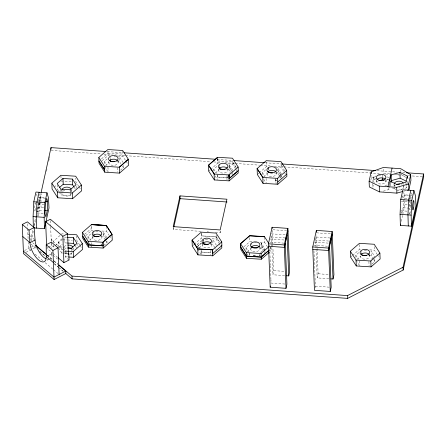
<?xml version="1.0" encoding="UTF-8"?>
<svg xmlns="http://www.w3.org/2000/svg" width="446" height="446" viewBox="0 0 446 446"><rect width="100%" height="100%" fill="white"/><g stroke="black" fill="none" stroke-linecap="round" stroke-linejoin="round"><path stroke-width="0.33" stroke-dasharray="2.23 1.67" d="M37.982 216.355L39.337 210.205L39.766 200.89L38.835 197.729L46.083 198.236M401.59 213.26L400.848 210.729L400.909 209.397M401.907 213.277L403.128 207.741L403.558 198.425L402.627 195.264L408.558 195.683M372.75 181.589L373.625 177.268L375.811 176.616M372.828 187.242L373.453 184.153M383.259 191.156L388.906 189.505L390.155 183.334L390.066 181.098M38.027 201.414L38.835 197.729M30.612 240.21L32.993 229.4M33.957 225.224L35.719 217.208M37.336 209.865L38.796 203.041M38.947 202.361L40.881 193.575M31.175 240.974L33.405 230.838M34.448 226.105L35.635 220.698M37.425 212.591L39.504 203.125M39.655 202.451L41.589 193.664M46.501 171.359L46.947 169.335M48.731 161.223L49.177 159.194M49.328 158.52L49.774 156.49M200.945 231.379L173.321 229.428L173.762 227.421M215.451 232.411L220.285 232.751L220.876 230.075M284.609 275.6L272.919 274.775L273.833 270.633L272.913 247.731M314.982 287.96L315.372 286.187L313.923 250.1M328.886 278.733L317.195 277.903L318.11 273.766L316.548 234.903M370.804 180.312L371.39 177.647L371.301 175.406M401.952 198.336L402.627 195.264M401.261 221.389L402.582 215.379M402.727 214.71L404.935 204.692L404.7 200.745M409.177 201.971L409.584 200.126M409.723 199.513L410.532 195.822L411.463 198.988L403.558 198.425M409.818 213.835L410.359 211.376M375.9 178.874L373.954 179.443L377.199 178.495M389.079 185.469L389.352 184.243M390.133 186.155L390.813 183.089M397.419 190.409L406.2 187.922L407.014 184.248M407.153 183.635L407.505 180.513M54.094 187.203L56.614 185.006M58.51 190.988L57.417 189.294L58.387 188.452M101.471 158.887L108.06 153.195M102.101 160.711L108.149 155.437L109.493 155.526M104.414 163.682L104.325 161.435L107.703 158.492M58.872 191.551L61.052 194.935L70.479 195.532L71.444 194.69M105.496 165.628L109.354 162.266M120.487 170.182L123.386 167.663L123.269 164.869M53.481 242.512L53.425 241.23L61.894 233.855L65.25 234.066M58.365 247.235L58.158 242.1L62.986 237.891M51.68 242.228L51.808 245.434L53.659 247.006L54.657 246.136M55.153 245.707L62.128 239.63M58.872 247.452L62.25 244.508M84.612 234.301L91.686 228.157L91.575 225.726M85.749 235.65L91.798 230.381L93.142 230.465M88.057 238.894L87.957 236.374L91.341 233.431M69.431 253.98L71.455 254.108L72.419 253.267M89.607 240.149L93.47 236.787M102.089 244.018L101.108 244.854L101.041 243.17M103.639 245.545L107.018 242.602L106.928 240.366M217.665 158.542L217.76 160.967L217.743 158.469M208.661 171.108L210.172 169.792M210.679 169.352L217.737 163.203L219.75 163.331M213.851 171.069L213.773 169.179L217.637 165.817M215.424 172.953L219.287 169.591M229.389 173.332L230.353 172.49M217.536 174.832L217.637 177.084L226.925 177.659L227.889 176.817M217.637 177.084L227.064 177.681L228.029 176.839M257.336 174.486L258.847 173.171M259.355 172.73L266.413 166.581L268.425 166.709M262.532 174.509L262.454 172.619L265.833 169.675M263.625 176.822L267.488 173.455M219.766 242.234L216.21 236.715L201.313 235.889L216.031 236.82L219.588 242.34M192.276 246.036L193.787 244.72M194.289 244.28L201.352 238.131L202.696 238.214M198.743 248.048L197.617 246.376L197.522 244.129L201.386 240.762M201.48 243.009L197.617 246.376L201.324 243.159M278.544 176.281L280.958 174.18M276.71 180.145L275.667 181.054L276.704 180.217M280.082 177.274L281.532 176.014M199.211 247.887L203.075 244.52M276.202 183.473L277.167 182.631M243.85 246.839L249.905 241.565L251.918 241.693M246.097 250.072L245.997 247.552L249.86 244.191M247.162 251.745L251.511 247.965M260.587 252.536L264.935 248.751L261.222 243.109M259.148 256.032L260.196 255.201M350.584 257.119L352.095 255.803M352.602 255.363L359.66 249.214L361.004 249.297M355.925 257.459L355.836 255.212L359.214 252.269M357.001 259.405L360.864 256.043M371.312 259.343L372.756 258.083M373.241 257.66L374.69 256.4L371.055 250.758L371.256 255.798L373.436 259.182M371.992 263.96L374.891 261.434L374.802 259.204M24.508 250.563L35.15 245.133L35.245 247.558L36.299 248.455M25.946 252.302L35.245 247.558M63.717 250.474L51.19 239.859L51.574 239.658L53.425 241.23M47.828 247.469L46.691 248.048L52.433 252.915M48.397 247.179L51.808 245.434M47.371 255.887L51.351 253.858L51.379 251.126M46.278 256.506L51.396 253.891L52.411 254.755M46.986 260.286L48.692 259.416M371.39 177.647L375.889 176.031M378.431 175.863L381.085 175.088M378.219 181.02L373.826 182.303L373.625 177.268M384.937 185.569L387.451 184.834M403.546 191.256L405.542 190.698M108.027 153.173L122.795 154.104M217.76 160.967L232.606 161.826L236.168 167.35M117.549 156.033L122.918 156.368L125.766 160.789M114.159 156.646L115.508 156.73M227.806 163.838L232.505 164.134L235.354 168.549M275.812 167.172L281.181 167.512L284.03 171.927M232.767 170.389L229.004 164.741L229.199 169.764L231.379 173.148M232.494 172.067L229.093 166.982L232.355 172.05M116.384 161.809L119.751 162.021L120.838 163.71M226.507 169.591L229.199 169.764M274.513 172.998L277.88 173.21L280.06 176.594M61.152 181.054L71.226 181.689M101.866 231.017L106.566 231.312L109.058 235.176M95.773 231.457L98.466 231.625M212.09 238.811L216.12 239.062L218.612 242.931M259.973 242.2L264.673 242.496L267.516 246.917M205.377 239.195L208.739 239.407M369.728 249.849L374.428 250.145L376.92 254.014M254.482 242.674L256.506 242.802M364.321 250.334L367.013 250.507M106.828 237.567L103.182 231.926L103.282 234.172L106.555 239.246M203.409 241.325L203.343 239.641M265.024 250.998L261.311 245.35L264.941 250.986M100.69 236.787L103.383 236.96L105.563 240.344M210.289 244.525L212.987 244.698L215.167 248.082M259.399 248.009L261.417 248.138L263.965 252.085M368.563 255.625L371.256 255.798M66.644 237.222L63.951 237.049L64.029 238.978M62.797 239.675L66.828 239.931M67.497 239.97L72.196 240.266M66.878 242.998L64.185 242.83L64.057 239.619M201.157 249.771L201.246 252.012L210.696 252.592L201.246 252.012L199.067 248.628M253.138 255.653L257.141 255.909M253.166 255.664L256.534 255.876M58.158 242.1L61.793 247.736L67.179 248.076M69.035 260.04L65.188 256.779L64.96 251.003L67.731 251.176M58.393 247.876L62.022 253.518L64.046 253.64M64.72 253.685L68.756 253.941M65.188 256.779L67.965 256.957M107.308 151.601L122.6 152.683M217.135 159.373L232.427 160.454M265.097 162.768L281.783 163.95M377.015 170.684L397.174 172.111M402.732 172.507L405.514 172.702M389.62 173.684L383.599 173.254L383.415 168.655M396.979 174.202L398.986 174.341M51.112 150.408L101.164 153.948M103.94 154.149L112.286 154.734M115.062 154.935L124.796 155.621M125.493 155.671L210.991 161.72M213.773 161.92L221.417 162.461M224.895 162.706L234.624 163.392M235.321 163.442L259.65 165.165M260.347 165.215L270.075 165.901M274.251 166.196L283.282 166.837M283.979 166.888L379.212 173.622M385.467 174.068L389.637 174.364M394.504 174.704L403.541 175.345M408.408 175.691L422.312 176.672M403.613 192.315L404.349 194.824L408.96 195.153M409.618 195.197L412.255 195.387M401.272 201.414L407.204 201.832M404.935 204.692L412.182 205.205M403.128 207.741L410.376 208.254M400.848 210.729L407.438 211.192M38.027 197.11L45.169 197.611M39.766 200.89L43.719 201.168M38.144 203.922L45.392 204.435M43.725 207.602L37.927 207.189L37.854 205.84M39.337 210.205L43.29 210.484M36.193 211.616L38.088 211.755M272.874 229.735L286.627 230.71M316.465 232.823L330.904 233.843M37.057 213.188L43.647 213.656M271.279 233.827L285.713 234.852M316.242 237.01L329.99 237.986M207.161 231.82L208.544 231.92M271.279 236.982L285.033 237.958M314.87 240.071L328.618 241.041M270.137 239.006L284.576 240.026M314.413 242.139L328.167 243.109M270.142 242.161L283.89 243.131M313.728 245.244L327.481 246.22M273.833 270.633L284.147 271.363M318.11 273.766L329.109 274.541M284.849 284.03L271.096 283.054L270.956 279.586M315.372 286.187L329.811 287.207M386.927 179.058L390.044 180.541M384.497 180.636L390.155 183.334M386.983 176.806L388.84 177.714M387.072 179.047L388.31 179.654M392.469 187.978L395.563 189.494M405.665 177.291L400.993 174.486L400.764 168.711M406.25 177.642L408.586 179.041M64.96 251.003L67.842 253.445M64.241 250.92L67.374 253.573M52.951 253.356L57.651 257.342M27.903 233.983L29.43 235.276M29.943 235.711L35.039 240.026M52.923 255.19L57.506 259.076M32.569 242.669L35.195 244.899M47.287 255.151L53.598 260.497M54.122 260.943L57.807 264.065M47.293 255.43L53.626 260.798M54.156 261.245L57.852 264.378M39.471 251.137L45.275 256.065M54.25 263.67L59.006 267.7M31.103 244.124L36.36 248.584M40.04 251.7L45.297 256.16M54.239 263.731L58.967 267.745M31.042 250.697L28.488 248.534L28.237 242.295M35.123 254.159L43.006 260.843M45.118 262.633L52.985 269.3M53.498 269.73L58.092 273.627M377.277 254.566L379.055 257.325M373.804 259.745L374.891 261.434M355.836 255.212L358.378 259.159M356.036 260.247L359.309 265.325M284.687 170.785L281.091 165.26L281.086 164.05L281.181 167.512M284.386 172.485L285.451 174.141M281.443 173.762L277.808 168.12L277.897 170.372L281.17 175.445M281.036 175.495L277.769 170.417L277.88 173.21M280.423 177.157L281.515 178.852M262.454 172.619L264.996 176.566M263.748 179.353L265.928 182.737M235.973 167.412L232.416 161.887L232.505 164.134M235.711 169.106L236.776 170.762M231.742 173.711L232.834 175.406M270.304 249.253L270.131 246.705M269.652 250.228L270.365 251.332L270.181 246.761M213.773 169.179L216.316 173.132M215.067 175.908L217.247 179.292M264.327 252.648L265.052 253.78M245.997 247.552L248.901 252.068M246.922 253.718L248.015 255.407M218.964 243.483L220.391 245.69M216.416 245.3L212.781 239.658L212.987 244.698M215.53 248.645L216.617 250.334M197.522 244.129L200.07 248.076M197.762 249.147L201.035 254.226M126.123 161.34L127.545 163.548M123.18 162.623L119.55 156.986L119.751 162.021M122.293 165.968L123.386 167.663M104.325 161.435L106.867 165.382M104.526 166.47L107.798 171.548M78.769 186.4L75.926 181.985L75.77 178.132M79.126 186.952L80.904 189.717M109.415 235.728L111.545 239.045M74.092 187.097L75.184 188.792M105.925 240.907L107.018 242.602M87.957 236.374L90.505 240.322M89.25 243.103L89.975 244.23M90.343 244.793L91.43 246.487M79.739 244.982L76.896 240.561L76.712 236.073M80.096 245.534L81.518 247.742M75.43 246.242L76.517 247.937M411.519 192.878L412.071 194.757M409.127 212.552L409.679 214.454M39.638 194.155L40.558 197.288L41.088 207.418M36.477 193.926L37.397 197.065M37.431 214.454L37.798 215.719M404.349 194.824L404.661 200.087M103.271 234.167L103.383 236.96M405.994 182.788L406.2 187.922M403.569 185.28L403.636 186.952M394.035 184.404L394.102 186.077M389.815 182.275L389.971 186.127M388.834 187.615L388.906 189.505M386.019 179.626L386.063 180.803M382.651 174.681L382.512 177.218M376.43 179.928L376.48 181.104M373.871 177.168L373.954 179.443M372.377 183.44L372.527 187.214M374.289 246.688L374.428 250.145M369.734 254.108L369.806 255.926M368.898 261.445L369.076 265.922M361.673 251.288L361.717 252.408M359.47 244.547L359.66 249.214M359.465 260.854L359.649 265.331M315.578 237.657L317.195 277.903M281.404 176.059L281.448 177.174M276.526 171.47L276.598 173.288M275.65 178.807L275.74 181.059M275.578 178.801L275.695 183.267M272.216 230.381L272.774 244.263M272.801 244.954L272.885 247.039M271.363 235.912L271.698 244.241M271.726 244.932L271.809 247.017M271.837 247.708L272.919 274.775M268.38 167.523L268.414 169.826L268.319 167.579M268.252 167.573L268.353 170.093M266.97 172.379L267.015 173.589M266.229 162.004L266.413 166.581M269.562 244.887L269.813 251.131M269.841 251.828L270.371 265.013M270.399 265.704L270.928 278.889M266.089 178.261L266.268 182.67M264.461 237.272L264.673 242.496M264.963 251.544L265.008 252.659M261.3 243.115L261.389 245.356M261.217 243.103L261.417 248.138M260.029 247.229L260.079 248.439M259.137 253.802L259.226 256.043M251.817 243.137L251.89 245.027M249.743 237.646L249.905 241.565M249.71 253.205L249.799 255.452M249.632 253.194L249.704 255.084M232.561 160.616L232.606 161.826M232.717 172.613L232.762 173.728M229.132 164.747L229.227 166.994M228.029 168.638L228.079 169.854M226.975 175.434L227.064 177.681M226.925 177.659L227.014 179.894M219.594 164.764L219.672 166.653M218.445 168.939L218.49 170.155M217.553 158.625L217.737 163.203M220.218 231.078L220.285 232.751M217.408 174.821L217.587 179.225M216.137 234.891L216.21 236.715M216.031 236.82L216.12 239.062M210.624 250.345L210.796 254.755M203.382 239.697L203.454 241.581M201.319 232.751L201.441 235.783M201.218 233.464L201.352 238.131M201.285 251.996L201.375 254.231M173.232 227.192L173.321 229.428M122.711 151.144L122.918 156.368M118.19 160.309L118.262 162.132M117.387 167.674L117.566 172.15M110.162 157.51L110.212 158.637M108.629 161.218L108.679 162.433M107.954 151.356L108.149 155.437M107.96 167.077L108.138 171.554M106.36 226.178L106.566 231.312M93.755 231.329L93.855 233.849M92.277 236.196L92.328 237.411M91.592 225.799L91.798 230.381M91.62 242.646L91.67 243.906M91.692 244.536L91.77 246.421M76.093 185.993L76.199 188.558M77.013 243.287L77.169 247.14M71.46 191.774L71.393 190.102A4.75 3.089 -2.3 0 1 70.535 191.903M73.155 249.721L73.088 248.048A4.75 3.089 -2.3 0 1 71.6 250.34M70.251 189.751L70.323 191.68M70.351 192.321L70.479 195.532M71.221 248.333L71.299 250.256M71.399 252.826L71.455 254.108M61.899 190.342L61.949 191.457M60.946 175.919L61.074 179.13M60.818 189.16L60.896 191.083M60.924 191.724L61.052 194.935M61.793 247.736L62.022 253.518M57.239 184.8L57.417 189.294M53.581 245.083L53.659 247.006M51.574 239.658L51.652 241.587M50.415 220.614L50.638 226.111M50.666 226.802L51.19 239.859M27.496 223.875L27.663 227.917M27.685 228.592L28.126 239.524M51.346 243.516L51.368 248.361M403.435 186.082A4.75 3.089 -2.3 0 1 402.225 189.193A4.75 3.089 -2.3 0 1 397.481 190.057M395.786 189.483A4.75 3.089 -2.3 0 1 394.236 187.788M394.359 186.261A4.75 3.089 -2.3 0 1 395.301 185.135M401.612 184.477A4.75 3.089 -2.3 0 1 401.997 184.661M403.496 183.858A4.75 3.089 -2.3 0 1 403.502 184.471M399.711 187.292A4.75 3.089 -2.3 0 1 399.259 187.348M395.028 186.261A4.75 3.089 -2.3 0 1 394.058 184.092M71.41 193.514A4.75 3.089 -2.3 0 1 66.058 196.084A4.75 3.089 -2.3 0 1 62.039 192.823M62.875 191.328A4.75 3.089 -2.3 0 1 65.4 190.08M69.866 190.604A4.75 3.089 -2.3 0 1 71.165 191.763M62.1 191.211A4.75 3.089 -2.3 0 1 61.922 190.029M72.341 252.642A4.75 3.089 -2.3 0 1 69.81 253.891M67.519 254.014A4.75 3.089 -2.3 0 1 64.046 252.207M64.09 249.844A4.75 3.089 -2.3 0 1 67.524 247.948M72.464 249.214A4.75 3.089 -2.3 0 1 72.999 249.972M67.407 251.221A4.75 3.089 -2.3 0 1 64.112 249.671M64.196 246.761A4.75 3.089 -2.3 0 1 66.984 245.239M410.76 201.402A4.75 0.608 -86 0 1 410.32 208.315A4.75 0.608 -86 0 1 409.445 208.159A4.75 0.608 -86 0 1 410.002 201.263M35.853 202.941A4.75 0.608 -86 0 1 35.925 204.759M35.697 208.377A4.75 0.608 -86 0 1 35 211.476A4.75 0.608 -86 0 1 34.548 209.665M34.565 207.914A4.75 0.608 -86 0 1 35.128 203.03M38.986 202.919A4.75 0.608 -86 0 1 38.657 210.033A4.75 0.608 -86 0 1 37.72 210.122A4.75 0.608 -86 0 1 38.362 202.98M48.664 259.31A13.586 5.96 63 0 1 47.321 259.282M51.351 253.858A13.586 5.96 63 0 1 50.253 258.373M369.45 254.789A4.795 3.122 -2.3 0 1 365.313 259.187A4.795 3.122 -2.3 0 1 360.39 255.363M211.582 244.174A4.795 3.122 -2.3 0 1 206.715 248.009A4.795 3.122 -2.3 0 1 202.261 244.174M227.873 169.001A4.795 3.122 -2.3 0 1 223.574 173.109A4.795 3.122 -2.3 0 1 218.562 169.58M117.906 160.995A4.795 3.122 -2.3 0 1 113.769 165.388A4.795 3.122 -2.3 0 1 108.846 161.569M101.705 236.257A4.795 3.122 -2.3 0 1 97.178 240.377A4.795 3.122 -2.3 0 1 92.495 236.547M259.723 247.301A4.795 3.122 -2.3 0 1 255.814 251.683A4.795 3.122 -2.3 0 1 250.563 248.171M385.862 179.95A4.795 3.122 -2.3 0 1 381.096 184.075A4.795 3.122 -2.3 0 1 376.792 179.944M276.241 172.15A4.795 3.122 -2.3 0 1 272.105 176.549A4.795 3.122 -2.3 0 1 267.182 172.725M63.226 271.279L59.53 268.146L63.176 271.307"/><path stroke-width="0.67" d="M33.35 227.226L33.099 216.566L33.779 201.798L35.925 192.048L46.992 192.828L48.463 197.846L48.993 207.975L44.438 228.675L33.996 227.939M44.438 228.675L44.171 217.353L44.845 202.584L46.992 192.828M47.248 210.763L47.672 201.447L46.746 198.286L45.392 204.435L44.962 213.751L45.893 216.912L47.248 210.763L44.611 210.579M400.056 214.331L400.731 199.563L402.877 189.806L413.944 190.593L415.416 195.61L416.001 205.478L411.446 226.178L400.374 225.397L400.056 214.331L411.123 215.111L411.446 226.178M411.123 215.111L411.797 200.343L413.944 190.593M39.086 192.271L36.94 202.021L36.265 216.789L36.527 228.118M41.183 192.226L51 147.62L105.914 151.506M179.978 195.889L173.21 226.635L220.173 229.958L226.942 199.211L179.978 195.889L180.089 198.676L173.907 226.752M285.267 243.232L286.912 284.174L285.998 288.317L270.187 287.196L268.442 243.828L272.093 227.265L287.904 228.38L289.644 271.748L288.735 275.89L286.672 275.745M270.187 287.196L270.449 286.014M285.998 288.317L284.258 244.949L287.904 228.38M287.999 230.805L284.353 247.374L268.542 246.253M329.544 246.365L331.188 287.308L330.274 291.45L314.463 290.329L312.718 246.961L316.37 230.398L332.181 231.513L333.92 274.881L333.011 279.023L330.949 278.878M330.274 291.45L328.535 248.082L332.181 231.513M332.276 233.938L328.63 250.507L312.819 249.386M402.883 191.44L396.89 193.124L379.496 191.891L369.338 186.963L369.11 181.188L371.161 171.872L383.365 167.479L400.764 168.711L410.694 174.67L410.922 180.446L408.87 189.762L407.538 190.135M387.964 186.729L392.062 168.092M408.87 189.762L408.642 183.986L410.694 174.67M400.374 225.397L400.67 224.059M410.783 190.37L408.636 200.12L407.962 214.888L408.285 225.955M65.278 273.091L72.113 278.884L347.64 298.38L403.162 270.042L403.05 267.254L423.588 173.979L406.211 172.753M403.162 270.042L423.7 176.772L423.588 173.979M391.12 174.865L389.765 180.987L397.191 184.633L405.972 182.146L407.326 176.019L399.906 172.379L391.12 174.865L391.354 180.641L390.947 182.481M51.847 183.183L60.924 175.278L75.692 176.209L81.384 185.045L81.618 190.821L72.536 198.726L57.768 197.795L52.076 188.959L51.847 183.183L57.54 192.02L57.768 197.795M62.981 178.472L57.188 183.518L60.818 189.16L70.251 189.751L76.043 184.705L72.408 179.069L62.981 178.472L63.215 184.248L59.351 187.615M98.8 157.444L107.876 149.538L122.683 150.486L128.376 159.322L128.615 165.204L119.534 173.109L104.765 172.178L99.073 163.342L98.8 157.444L104.492 166.28L104.765 172.178M57.54 192.02L72.308 192.951L81.384 185.045M119.266 167.211L128.342 159.306L119.299 167.228L104.492 166.28M82.449 232.422L91.525 224.516L106.293 225.447L112.024 234.373L112.258 240.149L103.182 248.054L88.414 247.123L82.722 238.287L82.633 236.04L88.325 244.876L103.076 245.807L88.325 244.876L82.594 236.057L82.449 232.422L88.141 241.258L88.414 247.123M67.731 251.176L73.278 251.527L82.354 243.622L76.662 234.786L67.262 234.195M68.656 256.996L73.512 257.303L82.588 249.398L82.354 243.622M88.141 241.258L102.948 242.273L112.024 234.373M208.427 165.226L217.503 157.321L232.461 158.191L238.153 167.027L238.303 170.662L229.222 178.567L228.887 174.994L229.121 180.875L214.353 179.944L208.661 171.108L208.427 165.226L214.119 174.063L214.353 179.944M217.693 157.26L208.617 165.165L214.309 174.001M214.119 174.063L229.077 174.932L238.153 167.027M229.11 178.562L238.108 170.723L238.197 172.97L229.121 180.875M257.102 168.605L266.217 160.694L280.986 161.625L286.678 170.461L286.873 176.348L277.797 184.254L263.029 183.323L257.336 174.486L257.102 168.605L262.794 177.441L263.029 183.323M192.036 240.154L201.291 232.143L216.059 233.074L221.757 241.91L221.902 245.551L212.826 253.456L212.625 249.81L197.729 248.991L192.036 240.154L192.276 246.036L197.968 254.872L212.736 255.803L221.813 247.898L221.723 245.657M262.794 177.441L277.602 178.367L286.678 170.461M286.823 174.102L277.746 182.007M221.757 241.91L212.675 249.816L197.907 248.885L192.215 240.048M269.356 252.213L261.289 259.238L246.521 258.306L240.823 249.47L240.589 243.588L249.665 235.683L264.433 236.614L268.704 243.243M240.589 243.588L240.768 247.391L246.46 256.227L261.228 257.158L268.793 250.568M264.467 236.776L249.699 235.845L240.617 243.75L246.309 252.587L261.083 253.518L268.643 246.933M268.721 250.44L261.2 256.996L246.426 256.065L240.812 247.346M350.344 251.237L359.42 243.332L374.194 244.263L379.886 253.099L380.12 258.981L371.044 266.886L356.276 265.955L350.584 257.119L350.344 251.237L356.036 260.074L356.276 265.955M356.036 260.074L370.81 261.005L379.886 253.099M58.905 265.275L65.768 271.09L65.869 273.515L54.094 279.53L23.471 253.568L22.3 224.466L27.418 221.857L34.113 227.532L35.083 240.065A13.586 5.96 63 0 0 45.854 258.769M35.083 240.065L29.921 242.641L29.001 230.147L34.113 227.532M46.607 245.963L45.631 221.656L50.359 219.242L67.586 233.843L68.416 254.46L68.801 254.259L67.842 253.445M46.278 256.506L46.222 244.748L51.34 242.133L58.041 247.814L59.112 274.491M68.801 254.259L69.035 260.04L63.917 262.649L62.858 236.257L67.586 233.843M54.094 279.53L52.923 250.423L58.041 247.814M65.768 271.09L53.994 277.1L23.37 251.143M58.855 264.952L72.001 276.096L347.529 295.592L403.05 267.254M379.474 180.652L382.612 179.732L383.872 180.335M391.354 180.641L400.134 178.155L406.323 181.193M369.11 181.188L379.262 186.116L396.661 187.342L408.642 183.986M114.36 161.681L110.324 161.424L110.257 159.752M225.158 169.508L219.772 169.168L219.694 167.283M272.495 172.87L268.453 172.613L268.403 171.353M63.215 184.248L72.642 184.845L73.729 186.534M106.332 225.537L91.564 224.606L106.299 225.553L111.985 234.284L102.909 242.189L103.059 245.824M98.666 236.664L93.955 236.363L93.877 234.479M203.554 244.101L208.271 244.397M257.381 247.881L251.99 247.541L251.94 246.281M366.545 255.497L361.829 255.201L361.762 253.529M67.318 237.266L73.378 237.646L77.013 243.287L71.221 248.333L67.853 248.121M67.552 243.042L73.612 243.421L75.067 245.679M123.988 152.783L215.747 159.278M233.821 160.554L264.406 162.718M281.783 163.95L375.627 170.589M400.731 199.563L411.797 200.343M180.089 198.676L227.053 201.999M45.693 201.308L47.672 201.447M33.779 201.798L44.845 202.584M33.099 216.566L44.171 217.353M268.442 243.828L284.258 244.949M312.718 246.961L328.535 248.082M45.631 221.656L62.858 236.257M22.3 224.466L29.001 230.147M46.222 244.748L52.923 250.423M58.175 257.782L63.917 262.649M35.725 245.345L46.763 254.705M35.674 245.584L46.763 254.978M22.785 236.592L29.966 242.674A13.586 5.96 63 0 0 38.512 259.879A13.586 5.96 63 0 0 46.233 256.467L53.408 262.549M257.141 168.599L262.833 177.441M98.984 161.101L104.665 169.92L98.951 161.078M407.326 176.019L407.404 177.948M399.906 172.379L400.134 178.155M396.661 187.342L396.89 193.124M382.54 177.843L382.612 179.732M379.262 186.116L379.496 191.891M371.161 171.872L371.228 173.639M370.81 261.005L371.044 266.886M347.529 295.592L347.64 298.38M331.367 238.08L333.011 279.023M330.586 238.761L330.681 241.186M330.129 240.834L330.224 243.26M316.37 230.398L316.443 232.215M287.09 234.947L288.735 275.89M286.31 235.627L286.404 238.053M285.853 237.701L285.953 240.126M277.602 178.367L277.797 184.254M272.093 227.265L272.138 228.475M261.083 253.518L261.289 259.238M246.309 252.587L246.521 258.306M229.077 174.932L229.222 178.567M212.497 249.922L212.736 255.803M203.482 242.211L203.532 243.471M197.729 248.991L197.968 254.872M119.299 167.228L119.534 173.109M102.948 242.273L103.182 248.054M72.408 179.069L72.642 184.845M72.308 192.951L72.536 198.726M73.378 237.646L73.612 243.421M73.278 251.527L73.512 257.303M72.001 276.096L72.113 278.884M51 147.62L51.067 149.293M396.739 184.365A4.75 3.089 -2.3 0 1 399.828 184.02M394.247 183.468A4.75 3.089 -2.3 0 1 398.59 181.199A4.75 3.089 -2.3 0 1 403.184 183.033M62.117 189.405A4.75 3.089 -2.3 0 1 66.671 187.13A4.75 3.089 -2.3 0 1 71.193 189.232M67.97 247.898A4.75 3.089 -2.3 0 1 71.561 248.55M67.859 245.105A4.75 3.089 -2.3 0 1 72.888 247.179M360.97 254.493A4.795 3.122 -2.3 0 1 368.993 254.242M202.601 243.588A4.795 3.122 -2.3 0 1 206.821 241.765A4.795 3.122 -2.3 0 1 211.114 243.321M219.242 168.421A4.795 3.122 -2.3 0 1 227.259 168.17M109.426 160.699A4.795 3.122 -2.3 0 1 117.449 160.448M93.075 235.678A4.795 3.122 -2.3 0 1 101.097 235.427M251.003 247.29A4.795 3.122 -2.3 0 1 259.265 246.755M376.987 179.654A4.795 3.122 -2.3 0 1 385.249 179.119M267.762 171.861A4.795 3.122 -2.3 0 1 275.784 171.604M413.581 207.981A4.75 0.608 -86 0 0 413.665 200.516A4.75 0.608 -86 0 0 412.589 207.195A4.75 0.608 -86 0 0 413.581 207.981M362.526 255.218A4.795 3.122 -2.3 0 0 369.662 252.285A4.795 3.122 -2.3 0 0 362.42 249.81A4.795 3.122 -2.3 0 0 362.526 255.218M204.396 244.029A4.795 3.122 -2.3 0 0 211.532 241.096A4.795 3.122 -2.3 0 0 204.29 238.621A4.795 3.122 -2.3 0 0 204.396 244.029M220.798 169.14A4.795 3.122 -2.3 0 0 227.928 166.213A4.795 3.122 -2.3 0 0 220.686 163.738A4.795 3.122 -2.3 0 0 220.798 169.14M110.982 161.419A4.795 3.122 -2.3 0 0 118.118 158.492A4.795 3.122 -2.3 0 0 110.876 156.016A4.795 3.122 -2.3 0 0 110.982 161.419M94.63 236.397A4.795 3.122 -2.3 0 0 101.76 233.47A4.795 3.122 -2.3 0 0 94.524 230.995A4.795 3.122 -2.3 0 0 94.63 236.397M252.798 247.731A4.795 3.122 -2.3 0 0 259.934 244.804A4.795 3.122 -2.3 0 0 252.692 242.323A4.795 3.122 -2.3 0 0 252.798 247.731M378.788 180.201A4.795 3.122 -2.3 0 0 385.924 177.268A4.795 3.122 -2.3 0 0 378.682 174.793A4.795 3.122 -2.3 0 0 378.788 180.201M269.317 172.58A4.795 3.122 -2.3 0 0 276.453 169.653A4.795 3.122 -2.3 0 0 269.211 167.172A4.795 3.122 -2.3 0 0 269.317 172.58"/></g></svg>
